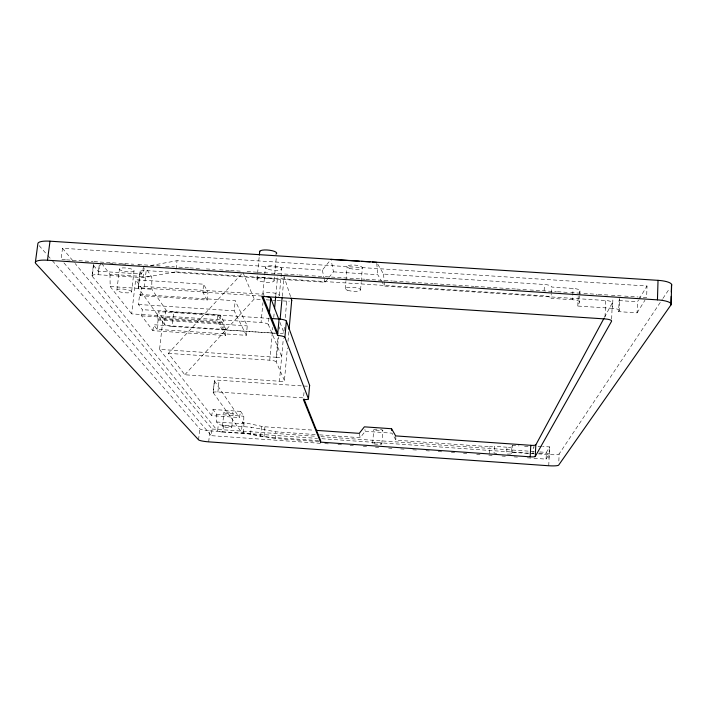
<?xml version="1.0" encoding="UTF-8"?>
<svg xmlns="http://www.w3.org/2000/svg" width="707" height="707" viewBox="0 0 707 707"><rect width="100%" height="100%" fill="white"/><g stroke="black" fill="none" stroke-linecap="round" stroke-linejoin="round"><path stroke-width="0.53" stroke-dasharray="3.54 2.65" d="M315.234 434.549L275.739 431.791L251.259 427.222L223.474 425.278A4.613 0.716 5.3 0 1 218.33 424.2L216.589 421.982L216.669 414.337L212.957 409.468L211.596 415.619L239.399 417.554L240.636 411.386L212.957 409.468M216.589 421.982L243.712 423.864L243.844 416.22L240.636 411.386M65.468 259.787L61.067 259.504L62.525 248.263L647.011 286.008L646.64 297.523L638.934 297.028M619.111 298.584A7.75 1.98 1.9 0 1 619.606 299.618L619.076 300.581L618.669 311.646L637.104 312.856L637.475 301.774L638.598 299.918M618.669 311.646L619.199 310.718L619.624 299.096M611.67 319.087L612.271 302.896A7.671 1.944 2 0 0 605.66 300.502L384.475 286.096L381.683 281.351M619.199 310.718A7.768 1.927 2 0 0 612.545 308.323L612.881 299.202M605.033 316.763L605.66 300.502M612.545 308.323L577.787 306.051L579.51 302.198L579.775 296.065M579.82 295.04L579.996 290.957A7.83 2.05 2.3 0 0 573.059 288.438L551.566 287.042A7.848 2.068 2.6 0 0 544.443 284.488L383.574 274.077L377.202 263.26M579.51 302.198A7.848 1.988 2.3 0 0 572.555 299.733L573.059 288.438M577.787 306.051L578.22 295.933M558.839 461.052L559.157 453.921L662.318 299.344M572.555 299.733L551.027 298.327L551.221 294.218M551.266 293.193L551.566 287.042M533.962 458.277L546.069 459.126L546.387 452.392L549.692 446.93L542.587 446.435M548.862 458.136L549.401 446.612M548.747 465.754L549.268 454.619A9.111 1.387 3.3 0 0 559.157 453.921M546.069 459.126L549.366 453.823L549.692 446.93M534.183 453.814A4.666 0.716 3.4 0 1 532.972 453.753L533.308 446.895A4.666 0.734 3.3 0 0 534.519 446.948M544.143 290.674L544.443 284.488M511.886 446.851A4.613 0.716 3.5 0 1 507.007 447.231L506.636 454.018A4.613 0.698 3.5 0 0 511.523 453.664L511.886 446.851L512.504 445.437L519.071 445.896M511.523 453.664L512.142 452.294L512.504 445.437M507.007 447.231L494.423 446.347L494.043 453.143L497.189 453.355M489.226 453.496L489.615 446.727A4.587 0.716 3.6 0 0 494.423 446.347M381.833 443.916L382.841 430.342M372.686 443.28L373.711 429.706M360.588 289.808L361.18 282.429M361.259 281.368L362.346 267.67M345.29 288.801L345.891 281.43M345.979 280.379L347.102 266.68M303.992 392.518L303.524 397.891L217.897 392.005A5.47 0.963 5.5 0 0 213.222 392.668L214.415 380.94A5.462 1.007 5.5 0 1 219.09 380.233L304.558 386.084A5.497 1.034 4.9 0 0 308.296 386.031M241.44 274.086L168.363 353.35L184.81 374.772L279.424 381.232L283.339 338.45M284.037 330.77L284.541 325.291M285.248 317.611L286.75 301.155A5.488 1.343 5.3 0 0 289.402 301.155M319.043 441.575L275.129 438.499L275.739 431.791M279.424 381.232A5.559 1.052 5.1 0 0 284.435 380.516L287.387 347.932M287.979 341.41L288.871 331.636M264.011 436.802L264.939 426.789A4.631 0.734 5 0 1 261.563 426.339L244.127 422.583A4.684 0.742 5.1 0 1 242.386 421.929L241.405 432.074A4.693 0.716 5.1 0 0 243.146 432.702L260.627 436.36A4.64 0.698 5 0 0 264.011 436.802L318.495 440.611M279.353 295.234L281.819 268.642M277.303 333.333L223.606 329.745L224.34 322.525L220.646 315.702L158.147 311.548L163.025 318.442L159.57 349.391L276.19 357.265L278.098 336.656M284.435 380.516L276.19 361.851L278.514 336.735M279.221 329.091L279.424 326.908M282.243 296.33L284.064 276.676L290.727 297.081M276.19 357.265A6.027 1.237 5.2 0 0 281.616 356.39L268.324 324.495L268.943 317.938M274.139 280.546L276.322 257.242M260.627 436.36L261.563 426.339M276.19 361.851A5.912 1.193 5.2 0 0 269.756 360.208L272.822 327.332M273.75 317.47L274.263 311.99M275.792 295.553L277.533 276.923M243.146 432.702L244.127 422.583M262.854 294.147L264.586 276.084M264.683 275.023L265.399 267.582M268.324 324.495A6.646 1.502 5.4 0 0 261.06 322.489L262.942 302.737M275.129 438.499L250.614 434.001L251.259 427.222M226.063 329.568L153.596 324.725L157.051 329.356L246.336 335.33L247.256 325.909L235.192 300.74L139.624 294.448L138.466 304.47L142.337 309.657L141.621 315.852L152.915 330.682L225.453 335.542L226.063 329.568L217.924 314.668L142.337 309.657M257.003 279.433L259.257 256.137M250.614 434.001L222.793 432.057L223.474 425.278M231.808 427.249A4.719 0.734 5.2 0 0 225.392 425.888A4.719 0.734 5.2 0 0 224.269 427.046A4.719 0.734 5.2 0 0 231.808 427.249L233.177 413.401A4.702 0.769 5.3 0 0 226.779 411.995A4.702 0.769 5.3 0 0 225.648 413.224A4.702 0.769 5.3 0 0 233.177 413.401M217.897 392.005L219.09 380.233M222.793 432.057A4.613 0.698 5.3 0 1 217.65 430.987L218.33 424.2M222.502 426.215L223.889 412.349M246.336 335.33L234.185 310.806L235.192 300.74M225.453 335.542L217.288 320.89L217.924 314.668M223.606 329.745L219.895 323.055L220.646 315.702M213.214 392.412L214.415 380.675M208.706 441.857L209.82 430.872A8.997 1.361 5.3 0 1 199.728 428.796L51.47 259.699M320.359 443.307L211.358 435.671L212.038 429.025L75.163 263.534M139.624 294.448L140.525 295.685L207.178 300.077L207.999 292.274L203.634 284.196L135.664 279.751L131.67 313.881L261.06 322.489M198.579 439.834L199.728 428.796M207.178 300.077L202.794 292.159L203.634 284.196M274.449 333.227L172.172 326.395L173.754 312.034A6.823 1.555 6.3 0 1 165.968 309.949L151.855 289.26L151.766 277.047L145.836 268.086M172.172 326.395A6.84 1.494 6.2 0 1 164.36 324.363L165.968 309.949M93.766 264.427A7.662 1.909 7.2 0 0 93.58 265.399L92.228 276.251A7.68 1.856 7.2 0 1 98.07 274.714L143.008 277.648L175.804 271.868L176.025 269.835M176.14 268.828L177.033 260.706L322.304 270.109L330.991 259.416M152.915 330.682L153.596 324.725M157.051 329.356L158.112 319.971L157.325 318.884L158.147 311.548M138.21 287.466L140.057 271.629M164.36 324.363L138.316 287.961L140.163 272.133A7.556 1.891 6.8 0 1 146.199 270.587L325.043 282.226L328.287 278.231M140.525 295.685L141.427 287.899L135.664 279.751M143.008 277.648L144.272 266.716M138.316 287.961A7.583 1.812 6.7 0 1 144.361 286.485L146.199 270.587M131.59 291.885A7.397 1.741 6.8 0 0 121.038 288.986A7.397 1.741 6.8 0 0 120.137 291.92A7.397 1.741 6.8 0 0 131.59 291.885L134.056 270.887A7.379 1.838 7 0 0 123.557 267.882A7.379 1.838 7 0 0 122.638 270.975A7.379 1.838 7 0 0 134.056 270.887M116.92 289.994L119.439 268.96M98.07 274.714L99.422 263.799M92.06 275.748L93.412 264.878M93.58 265.399L98.158 271.223L141.471 274.051L144.06 265.399M98.158 271.223L100.721 263.561M579.13 292.937L579.996 290.957M604.467 317.39L612.271 302.896M639.155 298.99L647.011 286.008M637.104 312.856L644.961 300.228M662.927 298.434L669.644 288.368M319.626 434.858L360.217 437.695L365.263 431.288L364.9 429.511M328.932 277.436L333.465 271.842L331.203 260.45M184.81 374.772L254.246 299.017L260.75 299.45M150.618 265.549L177.033 260.706M333.465 271.842L377.777 274.705L381.126 280.405M66.573 259.858L92.988 261.572M94.093 261.643L133.711 264.224M138.121 264.506L161.231 266.009M165.632 266.292L174.443 266.866M178.844 267.149L188.751 267.794M189.847 267.865L201.955 268.651M206.364 268.934L215.167 269.508M219.568 269.791L229.475 270.436M230.579 270.507L242.687 271.294M247.088 271.585L256.995 272.222M258.09 272.301L270.207 273.079M271.302 273.158L283.41 273.945M284.514 274.016L297.718 274.873M298.822 274.943L310.93 275.73M312.026 275.801L324.133 276.587M325.238 276.658L364.865 279.23M365.961 279.3L392.376 281.015M393.481 281.086L433.108 283.657M434.204 283.728L473.831 286.308M474.936 286.379L515.659 289.022M516.755 289.092L528.863 289.879M529.967 289.95L556.382 291.664M557.487 291.735L569.595 292.521M570.69 292.592L582.798 293.378M583.902 293.449L597.115 294.306M598.21 294.386L610.318 295.164M611.422 295.243L623.53 296.03M624.626 296.1L637.838 296.958M109.647 263.163L112.873 263.366M122.55 264.003L125.775 264.206M137.609 264.975L139.756 265.116M175.804 271.868L543.895 295.826A7.857 2.015 2.6 0 1 551.027 298.327M619.076 300.581L637.475 301.774M101.675 263.437L109.965 274.316L151.766 277.047M144.361 286.485L262.058 294.209M141.427 287.899L207.999 292.274M202.794 292.159L262.483 296.083M109.965 274.316L110.177 286.529L151.855 289.26M266.168 299.803L271.585 300.157M272.663 300.228L275.916 300.448M277.003 300.519L286.75 301.155M138.466 304.47L234.185 310.806M173.754 312.034L269.208 318.371M141.621 315.852L217.288 320.89M163.025 318.442L224.34 322.525M157.325 318.884L219.895 323.055M158.112 319.971L247.256 325.909M168.363 353.35L269.756 360.208M216.669 414.337L243.844 416.22M365.263 431.288L391.943 433.152L395.982 440.187L489.615 446.727M264.939 426.789L313.183 430.148M541.571 446.364L538.327 446.506A4.666 0.734 3.3 0 1 537.514 446.815M524.55 446.276L531.125 446.736M212.038 429.025L316.524 436.325M320.916 436.634L534.289 451.552M539.786 451.932L546.387 452.392M539.211 453.116L549.366 453.823M209.82 430.872L317.478 438.402M321.871 438.711L533.891 453.541M538.283 453.85L549.268 454.619M512.142 452.294L532.972 453.753M324.76 443.616L329.17 443.925M337.973 444.544L342.382 444.853M350.089 445.392L353.394 445.622M363.301 446.32L366.606 446.55M375.408 447.169L378.713 447.398M388.62 448.097L391.925 448.326M400.736 448.945L404.042 449.175M412.844 449.793L417.254 450.103M426.056 450.721L429.361 450.951M438.172 451.57L442.573 451.879M451.384 452.489L454.689 452.727M463.492 453.346L466.797 453.576M476.704 454.265L480.009 454.495M488.82 455.114L492.116 455.352M502.032 456.042L505.328 456.271M514.139 456.89L517.444 457.12M527.351 457.818L532.857 458.207M39.115 245.612L47.104 254.723M47.837 255.554L50.745 258.868M63.93 262.863L211.358 435.671M62.525 248.263L74.465 262.686M92.228 276.251L217.65 430.987M110.177 286.529L131.67 313.881M159.57 349.391L211.596 415.619M213.222 392.668L241.405 432.074M140.163 272.133L141.471 274.051M214.415 380.94L239.399 417.554M242.386 421.929L243.712 423.864M242.934 272.469L254.246 299.017M279.981 322.383L283.807 332.431M322.304 270.109L324.133 278.187M324.354 279.203L325.043 282.226M359.244 433.356L360.217 437.695M376.76 263.384L377.777 274.705M383.574 274.077L384.06 280.635M384.148 281.731L384.475 286.096M395.664 435.901L395.982 440.187M264.374 295.279A8.325 2.05 5.5 0 1 265.178 292.707A8.325 2.05 5.5 0 1 275.801 293.405A8.325 2.05 5.5 0 1 278.62 296.215M283.737 332.767A6.01 1.334 5.3 0 1 279.91 333.465M380.472 429.529A4.578 0.742 4.3 0 1 381.577 430.775A4.578 0.742 4.3 0 1 374.383 430.121A4.578 0.742 4.3 0 1 376.99 429.211M260.079 281.192A8.652 2.209 5.6 0 0 274.051 281.121A8.652 2.209 5.6 0 0 262.562 277.621A8.652 2.209 5.6 0 0 260.079 281.192M268.315 269.314A8.29 2.192 5.5 0 0 281.731 269.208A8.29 2.192 5.5 0 0 270.763 265.779A8.29 2.192 5.5 0 0 268.315 269.314M374.1 443.872A4.587 0.698 4.3 0 0 381.709 444.093A4.587 0.698 4.3 0 0 375.983 442.829A4.587 0.698 4.3 0 0 374.1 443.872M349.523 268.289A7.653 2.068 4.7 0 0 362.161 268.192A7.653 2.068 4.7 0 0 352.493 265.01A7.653 2.068 4.7 0 0 349.523 268.289M347.72 290.338A7.68 1.962 4.6 0 0 360.402 290.303A7.68 1.962 4.6 0 0 350.69 287.236A7.68 1.962 4.6 0 0 347.72 290.338"/><path stroke-width="1.06" d="M670.934 304.964A16.349 4.118 1.5 0 0 657.448 299.865L47.502 260.229A16.155 3.942 7.7 0 0 35.863 263.614L198.579 439.834A9.014 1.299 5.3 0 0 208.706 441.857L548.747 465.754A9.129 1.326 3.3 0 0 558.654 465.126L670.934 304.964L671.173 296.366M671.297 292.071L671.473 285.628A16.296 4.313 1.3 0 0 658.031 280.343L50.011 241.193A16.102 4.127 7.9 0 0 37.878 243.632L35.35 262.518M671.111 303.886L671.65 284.506M657.448 299.865L658.031 280.343M271.408 318.512L279.088 319.025A6.734 1.547 5.3 0 1 286.379 321.075L309.613 385.386L308.446 398.863A5.506 0.99 4.9 0 1 303.383 399.499L320.563 442.14L530.197 456.828A4.702 0.707 3.4 0 0 535.243 456.475L535.809 444.924L603.955 318.362M530.197 456.828L530.771 445.313A4.693 0.742 3.3 0 0 535.809 444.924M320.563 442.14L320.678 440.77L303.939 398.907M308.446 398.863L284.886 337.407L286.379 321.075M289.066 329.462L291.726 300.139L291.063 298.098M284.886 337.407A6.752 1.476 5.2 0 0 277.568 335.418L279.088 319.025M280.122 319.264L282.146 297.417M269.349 313.563L270.79 298.266A6.619 1.617 5.5 0 0 266.946 296.595M274.563 308.703L275.695 296.648M263.358 298.345L263.57 296.153M259.354 255.077L259.725 251.285M47.502 260.229L50.011 241.193M535.243 456.475L611.582 321.243A7.689 1.856 2.1 0 0 604.945 318.928L261.846 296.392L277.568 335.418M330.991 259.416L359.271 261.237M361.445 261.378L370.141 261.935M372.315 262.076L376.672 262.359M530.771 445.313L395.664 435.901L391.545 428.734L364.37 426.842L359.244 433.356L316.48 430.377M262.863 296.224L277.754 333.448M270.79 298.266L278.832 319.361M391.545 428.734L391.705 430.501M259.663 251.904A8.608 2.36 5.7 0 1 269.579 250.225A8.608 2.36 5.7 0 1 275.977 254.14M291.726 300.139A5.488 1.343 5.3 0 1 291.655 300.484M309.613 385.386A5.497 1.034 4.9 0 1 309.533 385.651"/></g></svg>
